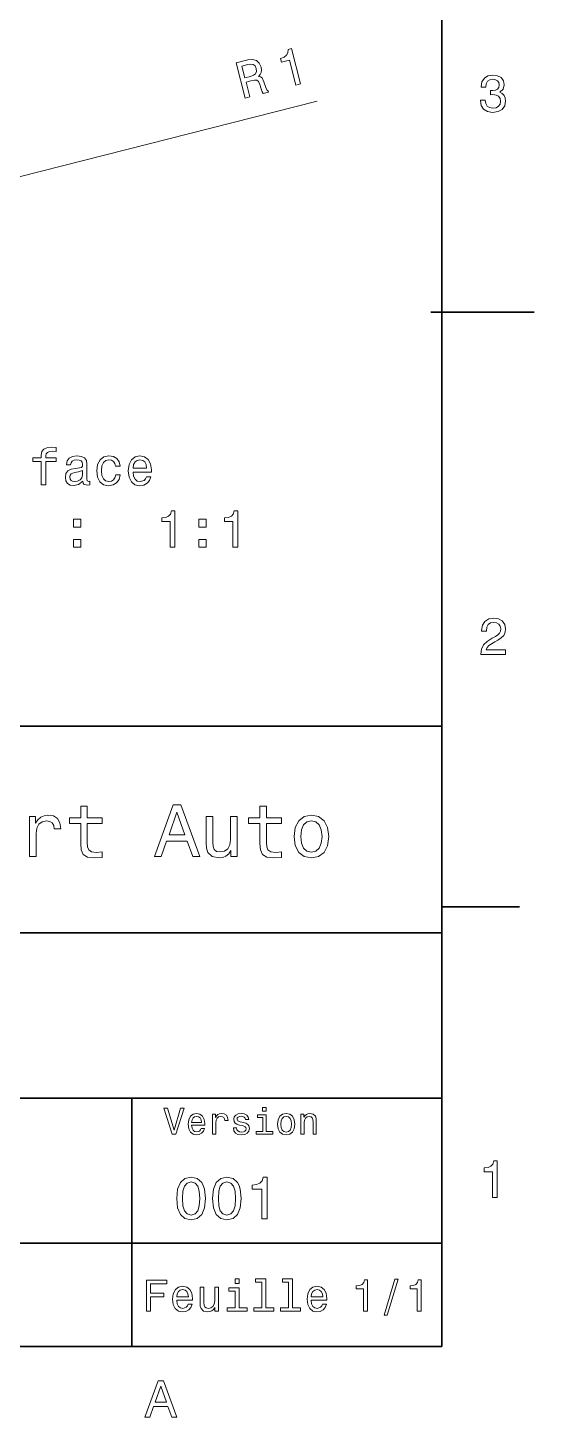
# Model space of a CAD drawing. Extents: x 0 to 296, y 0 to 210.
# Drawn here: x 246.9 to 295.9, y 3.2 to 137.5 of the extents above; entities that cross this region are included whole.
import ezdxf

# ---------------------------------------------------------------- set-up
doc = ezdxf.new("R2010")
doc.units = 0

msp = doc.modelspace()

# ---------------------------------------------------------------- linework, layer by layer
at = {"color": 7, "lineweight": 35}
for p, q in [((287, 10), (287, 200)), ((97, 70), (287, 70)), ((287, 70), (287, 10)), ((162, 50), (287, 50)), ((162, 34), (287, 34)), ((257, 10), (257, 34)), ((162, 20), (287, 20)), ((10, 10), (287, 10)), ((97, 10), (287, 10))]:
    msp.add_line(p, q, dxfattribs=at)
at = {"color": 7, "lineweight": 13}
msp.add_line((240.592896, 121.69294), (274.927246, 130.428726), dxfattribs=at)
at = {"color": 7, "lineweight": 35, "ltscale": 0.25}
msp.add_line((285.941101, 110), (295.941101, 110), dxfattribs=at)
at = {"color": 7, "lineweight": 35, "ltscale": 0.1875}
msp.add_line((287, 52.5), (294.5, 52.5), dxfattribs=at)
at = {"color": 7, "lineweight": 13}
for points in [[(267.961639, 130.720169), (268.416168, 130.835815), (268.051819, 132.267853), (268.516113, 132.385986), (268.861969, 132.458374), (269.094452, 132.444672), (269.252777, 132.313217), (269.375031, 132.037292), (269.511383, 131.603638), (269.614075, 131.322739), (269.716248, 131.166595), (270.229431, 131.297165), (270.205811, 131.39003), (270.058563, 131.498276), (269.954803, 131.742477), (269.781311, 132.281174), (269.595032, 132.665695), (269.450287, 132.764175), (269.250702, 132.812271), (269.4151, 132.984192), (269.508423, 133.190079), (269.541687, 133.427521), (269.505127, 133.694016), (269.332214, 134.087158), (269.05838, 134.345322), (268.688568, 134.448975), (268.232513, 134.400604), (267.098602, 134.112091)], [(272.874969, 131.970276), (273.319733, 132.083435), (272.4505, 135.499817), (272.118164, 135.415253), (272.106018, 135.094727), (271.981079, 134.849579), (271.742096, 134.663879), (271.380585, 134.530273), (271.468872, 134.183258), (272.260681, 134.384705)], [(268.211151, 133.95282), (268.516724, 133.999359), (268.750519, 133.959961), (268.926025, 133.822479), (269.038391, 133.564865), (269.061646, 133.268951), (268.973206, 133.064316), (268.770752, 132.919128), (268.469086, 132.816345), (267.946106, 132.683289), (267.658844, 133.812302)], [(290.729126, 130.51622), (290.729126, 130.480911), (290.809814, 129.996765), (291.046844, 129.633652), (291.420044, 129.401657), (291.914276, 129.315933), (292.438782, 129.401657), (292.832153, 129.623566), (293.08429, 129.976593), (293.175079, 130.430481), (293.134735, 130.728027), (293.023773, 130.970108), (292.842224, 131.156708), (292.600159, 131.292877), (292.927948, 131.565216), (293.043945, 131.998932), (292.968292, 132.392303), (292.751434, 132.68985), (292.398407, 132.87645), (291.914276, 132.942017), (291.460388, 132.861313), (291.112396, 132.63942), (290.885468, 132.286392), (290.809814, 131.817368), (290.809814, 131.782074), (291.258636, 131.782074), (291.299011, 132.104828), (291.430115, 132.336823), (291.641937, 132.478027), (291.939484, 132.528473), (292.201721, 132.488113), (292.393372, 132.382217), (292.509369, 132.210739), (292.554749, 131.97876), (292.509369, 131.731628), (292.388336, 131.565216), (292.176514, 131.46434), (291.889069, 131.434082), (291.692383, 131.439133), (291.692383, 131.04071), (291.939484, 131.050797), (292.257202, 131.005417), (292.494232, 130.884369), (292.635468, 130.687683), (292.685883, 130.430481), (292.630402, 130.13797), (292.484161, 129.921112), (292.252167, 129.784943), (291.944519, 129.739563), (291.626801, 129.789993), (291.394806, 129.941284), (291.248566, 130.183365), (291.193085, 130.51622)], [(248.232697, 95.564667), (248.232697, 93.32547), (248.676514, 93.32547), (248.676514, 95.564667), (249.68515, 95.564667), (249.68515, 95.942902), (248.676514, 95.942902), (248.676514, 96.109329), (248.711807, 96.311058), (248.827805, 96.447227), (249.02449, 96.527916), (249.306915, 96.558182), (249.68515, 96.53801), (249.68515, 96.921295), (249.206055, 96.94651), (248.772339, 96.901115), (248.469742, 96.764954), (248.288177, 96.527916), (248.232697, 96.190025), (248.232697, 95.942902), (247.420746, 95.942902), (247.420746, 95.564667)], [(252.262238, 93.678497), (252.262238, 93.663368), (252.28746, 93.491898), (252.363113, 93.370857), (252.680832, 93.27504), (252.927948, 93.315384), (252.927948, 93.658325), (252.822037, 93.643196), (252.680832, 93.708755), (252.655609, 93.910484), (252.655609, 95.3125), (252.595093, 95.67057), (252.418579, 95.922729), (252.110947, 96.074028), (251.677231, 96.129501), (251.253601, 96.068985), (250.940918, 95.897514), (250.744232, 95.630226), (250.678665, 95.277199), (250.678665, 95.246941), (251.077087, 95.246941), (251.112381, 95.458755), (251.223343, 95.610054), (251.404892, 95.700829), (251.662094, 95.73613), (251.90921, 95.710915), (252.085724, 95.635269), (252.191635, 95.504143), (252.226944, 95.322586), (252.206772, 95.110771), (252.126068, 95.004868), (251.924347, 94.95443), (251.546112, 94.914085), (251.112381, 94.823311), (250.804749, 94.661926), (250.623199, 94.409767), (250.567719, 94.036568), (250.618149, 93.703712), (250.77449, 93.456596), (251.026657, 93.300255), (251.374634, 93.244781), (251.843658, 93.350685)], [(255.414261, 95.135986), (255.853027, 95.135986), (255.762238, 95.539444), (255.54538, 95.85717), (255.207489, 96.053856), (254.768723, 96.129501), (254.284576, 96.028641), (253.916412, 95.746216), (253.684433, 95.287285), (253.603745, 94.672012), (253.679382, 94.061783), (253.906342, 93.607887), (254.264404, 93.32547), (254.753601, 93.229652), (255.187317, 93.305298), (255.525208, 93.517113), (255.757202, 93.849968), (255.858063, 94.29377), (255.434433, 94.29377), (255.35878, 94.011353), (255.217575, 93.79953), (255.015839, 93.668411), (254.768723, 93.628067), (254.46109, 93.693626), (254.239182, 93.895355), (254.103027, 94.223167), (254.057632, 94.687141), (254.103027, 95.141029), (254.244232, 95.468842), (254.471176, 95.67057), (254.768723, 95.741173), (255.030975, 95.695786), (255.227661, 95.579796), (255.35878, 95.388153)], [(257.113831, 94.550972), (258.889038, 94.550972), (258.894073, 94.757744), (258.813385, 95.337715), (258.591492, 95.771439), (258.238464, 96.033684), (257.76944, 96.129501), (257.310516, 96.028641), (256.957489, 95.746216), (256.73053, 95.287285), (256.649841, 94.682098), (256.725494, 94.061783), (256.952454, 93.607887), (257.300415, 93.32547), (257.754303, 93.229652), (258.147705, 93.295212), (258.470459, 93.466682), (258.707489, 93.739014), (258.843658, 94.102127), (258.404907, 94.102127), (258.314117, 93.900398), (258.182983, 93.7491), (257.809784, 93.628067), (257.522339, 93.68354), (257.305481, 93.860054), (257.164246, 94.147514), (257.113831, 94.535843)], [(257.113831, 94.924171), (257.169312, 95.272156), (257.305481, 95.529358), (257.512238, 95.685699), (257.784576, 95.741173), (258.05188, 95.685699), (258.258636, 95.529358), (258.384705, 95.272156), (258.430115, 94.924171)], [(252.211807, 94.273598), (252.151291, 94.011353), (251.989914, 93.809616), (251.747833, 93.678497), (251.450287, 93.63311), (251.258636, 93.658325), (251.122467, 93.739014), (251.036743, 93.880226), (251.01152, 94.076912), (251.031693, 94.253426), (251.112381, 94.379501), (251.43515, 94.520714), (251.843658, 94.58123), (252.211807, 94.702271)], [(260.714691, 87.278641), (261.173615, 87.278641), (261.173615, 90.803856), (260.830688, 90.803856), (260.739899, 90.496223), (260.55835, 90.289444), (260.280975, 90.168411), (259.897675, 90.128067), (259.897675, 89.769997), (260.714691, 89.769997)], [(266.786743, 87.278641), (267.245667, 87.278641), (267.245667, 90.803856), (266.90274, 90.803856), (266.811951, 90.496223), (266.630402, 90.289444), (266.353027, 90.168411), (265.969727, 90.128067), (265.969727, 89.769997), (266.786743, 89.769997)], [(251.349426, 89.235413), (252.04538, 89.235413), (252.04538, 89.986855), (251.349426, 89.986855)], [(263.4935, 89.235413), (264.189484, 89.235413), (264.189484, 89.986855), (263.4935, 89.986855)], [(251.349426, 87.278641), (252.04538, 87.278641), (252.04538, 88.030083), (251.349426, 88.030083)], [(263.4935, 87.278641), (264.189484, 87.278641), (264.189484, 88.030083), (263.4935, 88.030083)], [(290.76947, 76.916786), (293.175079, 76.916786), (293.175079, 77.350502), (291.273773, 77.350502), (291.3797, 77.587532), (291.561249, 77.784218), (292.121033, 78.142288), (292.418579, 78.293587), (292.751434, 78.510445), (292.988464, 78.762604), (293.124634, 79.060158), (293.175079, 79.398056), (293.089355, 79.821686), (292.852325, 80.154541), (292.489197, 80.366356), (292.020172, 80.442001), (291.536041, 80.35627), (291.167877, 80.119232), (290.930847, 79.740997), (290.850159, 79.241714), (290.850159, 79.171112), (291.309082, 79.171112), (291.309082, 79.211456), (291.354462, 79.554398), (291.490631, 79.806557), (291.707489, 79.967941), (291.994965, 80.023415), (292.287476, 79.972984), (292.504333, 79.846901), (292.645538, 79.650215), (292.695984, 79.403099), (292.660675, 79.171112), (292.56485, 78.974426), (292.403473, 78.802956), (292.181549, 78.651657), (291.884003, 78.490273), (291.389771, 78.177589), (291.041779, 77.844742), (290.835022, 77.441284), (290.76947, 76.931915)], [(252.05043, 60.579971), (252.05043, 58.64193), (252.093658, 58.015129), (252.29538, 57.582851), (252.698853, 57.330688), (253.383286, 57.244236), (254.132568, 57.280258), (254.132568, 57.827808), (253.585022, 57.78458), (253.087891, 57.842216), (252.82132, 58.022331), (252.706055, 58.324928), (252.684448, 58.75), (252.684448, 60.579971), (254.132568, 60.579971), (254.132568, 61.120316), (252.684448, 61.120316), (252.684448, 62.251438), (252.05043, 62.251438), (252.05043, 61.120316), (250.955322, 61.120316), (250.955322, 60.579971)], [(259.175781, 57.381123), (259.838623, 57.381123), (260.364563, 58.850864), (262.360229, 58.850864), (262.886169, 57.381123), (263.563416, 57.381123), (261.733429, 62.388329), (260.998566, 62.388329)], [(269.399109, 60.579971), (269.399109, 58.64193), (269.442352, 58.015129), (269.644073, 57.582851), (270.047546, 57.330688), (270.731995, 57.244236), (271.481262, 57.280258), (271.481262, 57.827808), (270.933716, 57.78458), (270.436584, 57.842216), (270.170013, 58.022331), (270.054749, 58.324928), (270.033142, 58.75), (270.033142, 60.579971), (271.481262, 60.579971), (271.481262, 61.120316), (270.033142, 61.120316), (270.033142, 62.251438), (269.399109, 62.251438), (269.399109, 61.120316), (268.304016, 61.120316), (268.304016, 60.579971)], [(247.100861, 57.381123), (247.734863, 57.381123), (247.734863, 59.592937), (247.799713, 60.12608), (247.994232, 60.507923), (248.311249, 60.738472), (248.736313, 60.817722), (249.053314, 60.767288), (249.291077, 60.623199), (249.435165, 60.378242), (249.485596, 60.046829), (250.126801, 60.046829), (250.040344, 60.630402), (249.802597, 61.048271), (249.406342, 61.30043), (248.865997, 61.386887), (248.498566, 61.32925), (248.181549, 61.185158), (247.900574, 60.940201), (247.677246, 60.608788), (247.677246, 61.25), (247.100861, 61.25)], [(260.595093, 59.463257), (261.365997, 61.667866), (262.136902, 59.463257)], [(267.194519, 61.25), (266.560516, 61.25), (266.560516, 59.016571), (266.488464, 58.497837), (266.279541, 58.123196), (265.955322, 57.892651), (265.530243, 57.820602), (265.19165, 57.878242), (264.975494, 58.051151), (264.853027, 58.346542), (264.824219, 58.764408), (264.824219, 61.25), (264.190186, 61.25), (264.190186, 58.706772), (264.211792, 58.195244), (264.348694, 57.770172), (264.766571, 57.381123), (265.436584, 57.244236), (265.796814, 57.294666), (266.106628, 57.424351), (266.373199, 57.647694), (266.589325, 57.971901), (266.589325, 57.381123), (267.194519, 57.381123)], [(272.698853, 59.311958), (272.814117, 58.432995), (273.145508, 57.78458), (273.671448, 57.381123), (274.377502, 57.244236), (275.076355, 57.381123), (275.602295, 57.777374), (275.933716, 58.425793), (276.056183, 59.311958), (275.933716, 60.190922), (275.602295, 60.846542), (275.076355, 61.242794), (274.377502, 61.386887), (273.671448, 61.242794), (273.145508, 60.839336), (272.814117, 60.190922)], [(273.34726, 59.319164), (273.412109, 59.967579), (273.613831, 60.435879), (273.938019, 60.72406), (274.377502, 60.824928), (274.809784, 60.72406), (275.134003, 60.443081), (275.335724, 59.967579), (275.407776, 59.319164), (275.335724, 58.663544), (275.134003, 58.188038), (274.809784, 57.899853), (274.377502, 57.806194), (273.938019, 57.899853), (273.613831, 58.188038), (273.412109, 58.663544)], [(261.71109, 33.03458), (261.08429, 30.905619), (260.439484, 33.03458), (260.09726, 33.03458), (260.904175, 30.530979), (261.264404, 30.530979), (262.053314, 33.03458)], [(262.784576, 31.40634), (264.052582, 31.40634), (264.056183, 31.554033), (263.998566, 31.9683), (263.840057, 32.278099), (263.587891, 32.465416), (263.252869, 32.533859), (262.925079, 32.461815), (262.672913, 32.260086), (262.510803, 31.932276), (262.453156, 31.5), (262.507202, 31.056915), (262.669312, 30.732708), (262.917877, 30.530979), (263.242065, 30.462536), (263.523041, 30.509365), (263.753601, 30.631844), (263.922913, 30.826368), (264.020172, 31.085733), (263.706787, 31.085733), (263.641937, 30.941643), (263.548279, 30.833572), (263.281708, 30.747118), (263.076355, 30.786743), (262.921478, 30.912823), (262.820618, 31.118155), (262.784576, 31.395533)], [(262.784576, 31.672911), (262.824219, 31.921469), (262.921478, 32.105186), (263.069153, 32.216858), (263.263702, 32.256485), (263.45462, 32.216858), (263.602295, 32.105186), (263.692352, 31.921469), (263.724792, 31.672911)], [(264.794678, 30.530979), (265.111664, 30.530979), (265.111664, 31.636887), (265.144104, 31.903458), (265.241364, 32.094379), (265.399841, 32.209652), (265.612396, 32.249279), (265.770905, 32.224064), (265.889771, 32.152016), (265.961823, 32.029537), (265.98703, 31.863832), (266.307648, 31.863832), (266.264404, 32.155621), (266.145538, 32.364552), (265.947418, 32.490635), (265.677246, 32.533859), (265.49353, 32.505043), (265.335022, 32.432995), (265.194519, 32.310516), (265.082855, 32.144814), (265.082855, 32.465416), (264.794678, 32.465416)], [(267.791779, 31.658501), (267.485596, 31.730547), (267.258636, 31.8134), (267.182983, 31.982708), (267.20462, 32.101585), (267.280273, 32.188038), (267.40274, 32.242073), (267.579254, 32.263687), (267.748566, 32.242073), (267.881836, 32.177231), (267.968292, 32.079971), (268.004333, 31.950287), (268.314117, 31.950287), (268.314117, 31.957493), (268.260101, 32.191643), (268.112396, 32.375359), (267.881836, 32.490635), (267.579254, 32.533859), (267.273041, 32.490635), (267.049713, 32.371758), (266.90921, 32.195244), (266.865997, 31.971901), (266.898407, 31.755764), (266.999268, 31.604465), (267.164978, 31.496397), (267.406342, 31.420748), (267.759369, 31.334293), (267.975494, 31.244236), (268.033142, 31.17219), (268.054749, 31.064121), (268.022339, 30.930836), (267.935883, 30.829971), (267.79538, 30.765129), (267.608063, 30.743515), (267.409943, 30.765129), (267.265839, 30.840778), (267.168579, 30.963255), (267.128967, 31.132565), (266.822754, 31.132565), (266.873199, 30.844379), (267.020905, 30.635447), (267.255035, 30.509365), (267.579254, 30.462536), (267.917877, 30.509365), (268.166412, 30.635447), (268.317719, 30.837175), (268.371765, 31.100143), (268.332123, 31.327089), (268.220459, 31.481987), (268.036743, 31.582851)], [(269.981995, 30.79755), (269.981995, 32.400574), (269.167877, 32.400574), (269.167877, 32.130402), (269.664978, 32.130402), (269.664978, 30.79755), (269.016571, 30.79755), (269.016571, 30.530979), (270.637604, 30.530979), (270.637604, 30.79755)], [(269.992798, 33.117435), (269.657776, 33.117435), (269.657776, 32.757202), (269.992798, 32.757202)], [(271.087891, 31.496397), (271.145538, 31.056915), (271.311249, 30.732708), (271.574219, 30.530979), (271.927246, 30.462536), (272.276672, 30.530979), (272.539612, 30.729107), (272.705322, 31.053314), (272.766571, 31.496397), (272.705322, 31.935879), (272.539612, 32.263687), (272.276672, 32.461815), (271.927246, 32.533859), (271.574219, 32.461815), (271.311249, 32.260086), (271.145538, 31.935879)], [(271.412109, 31.5), (271.444519, 31.824207), (271.54538, 32.058357), (271.707489, 32.20245), (271.927246, 32.25288), (272.143372, 32.20245), (272.305481, 32.061958), (272.406342, 31.824207), (272.442352, 31.5), (272.406342, 31.17219), (272.305481, 30.934437), (272.143372, 30.790344), (271.927246, 30.743515), (271.707489, 30.790344), (271.54538, 30.934437), (271.444519, 31.17219)], [(273.350159, 30.530979), (273.667145, 30.530979), (273.667145, 31.647694), (273.699554, 31.903458), (273.804047, 32.090778), (273.966125, 32.206051), (274.182281, 32.249279), (274.355194, 32.213257), (274.463257, 32.115993), (274.517303, 31.95389), (274.535309, 31.737751), (274.535309, 30.530979), (274.852295, 30.530979), (274.852295, 31.802593), (274.837891, 32.058357), (274.773041, 32.270893), (274.560516, 32.465416), (274.229095, 32.533859), (274.04538, 32.508644), (273.890503, 32.440201), (273.757202, 32.324928), (273.65274, 32.170029), (273.65274, 32.465416), (273.350159, 32.465416)], [(291.909241, 24.416786), (292.368164, 24.416786), (292.368164, 27.942001), (292.025208, 27.942001), (291.934448, 27.634365), (291.752899, 27.427593), (291.475525, 27.306557), (291.092224, 27.266211), (291.092224, 26.90814), (291.909241, 26.90814)], [(261.345825, 24.314121), (261.432281, 23.409224), (261.703156, 22.763689), (262.135437, 22.371759), (262.734863, 22.244957), (263.328522, 22.371759), (263.760803, 22.763689), (264.02594, 23.409224), (264.118164, 24.314121), (264.02594, 25.213257), (263.916412, 25.570606), (263.760803, 25.864553), (263.328522, 26.256485), (262.734863, 26.38905), (262.135437, 26.256485), (261.703156, 25.858791), (261.432281, 25.213257)], [(261.899139, 24.314121), (261.945251, 25.011528), (262.089325, 25.51297), (262.348694, 25.806917), (262.734863, 25.910664), (263.115265, 25.806917), (263.374634, 25.51297), (263.518738, 25.011528), (263.56485, 24.314121), (263.518738, 23.610952), (263.374634, 23.10951), (263.115265, 22.815563), (262.734863, 22.717581), (262.348694, 22.815563), (262.089325, 23.10951), (261.945251, 23.610952)], [(264.815552, 24.314121), (264.902008, 23.409224), (265.172913, 22.763689), (265.605194, 22.371759), (266.20462, 22.244957), (266.798279, 22.371759), (267.23056, 22.763689), (267.495667, 23.409224), (267.587891, 24.314121), (267.495667, 25.213257), (267.386169, 25.570606), (267.23056, 25.864553), (266.798279, 26.256485), (266.20462, 26.38905), (265.605194, 26.256485), (265.172913, 25.858791), (264.902008, 25.213257)], [(265.368866, 24.314121), (265.414978, 25.011528), (265.559082, 25.51297), (265.818451, 25.806917), (266.20462, 25.910664), (266.585022, 25.806917), (266.844391, 25.51297), (266.988464, 25.011528), (267.034576, 24.314121), (266.988464, 23.610952), (266.844391, 23.10951), (266.585022, 22.815563), (266.20462, 22.717581), (265.818451, 22.815563), (265.559082, 23.10951), (265.414978, 23.610952)], [(269.570618, 22.360231), (270.095093, 22.360231), (270.095093, 26.38905), (269.703156, 26.38905), (269.599426, 26.037464), (269.391937, 25.801153), (269.074921, 25.662825), (268.636902, 25.616714), (268.636902, 25.207493), (269.570618, 25.207493)], [(258.414978, 13.428675), (258.817017, 13.428675), (258.817017, 14.807637), (260.079254, 14.807637), (260.079254, 15.166427), (258.817017, 15.166427), (258.817017, 16.065563), (260.368866, 16.065563), (260.368866, 16.428675), (258.414978, 16.428675)], [(267.389038, 16.532421), (266.98703, 16.532421), (266.98703, 16.100145), (267.389038, 16.100145)], [(269.572052, 16.212536), (269.572052, 13.748559), (268.789612, 13.748559), (268.789612, 13.428675), (270.73056, 13.428675), (270.73056, 13.748559), (269.952454, 13.748559), (269.952454, 16.532421), (268.975494, 16.532421), (268.975494, 16.212536)], [(272.174347, 16.212536), (272.174347, 13.748559), (271.391937, 13.748559), (271.391937, 13.428675), (273.332855, 13.428675), (273.332855, 13.748559), (272.554749, 13.748559), (272.554749, 16.532421), (271.57782, 16.532421), (271.57782, 16.212536)], [(279.416443, 13.428675), (279.809814, 13.428675), (279.809814, 16.450289), (279.515839, 16.450289), (279.438049, 16.1866), (279.28241, 16.009367), (279.044678, 15.905621), (278.716125, 15.871038), (278.716125, 15.564121), (279.416443, 15.564121)], [(281.42218, 13.026657), (281.720459, 13.026657), (282.766571, 16.510807), (282.463989, 16.510807)], [(284.621033, 13.428675), (285.014404, 13.428675), (285.014404, 16.450289), (284.720459, 16.450289), (284.642639, 16.1866), (284.48703, 16.009367), (284.249268, 15.905621), (283.920746, 15.871038), (283.920746, 15.564121), (284.621033, 15.564121)], [(261.341492, 14.479107), (262.863098, 14.479107), (262.867432, 14.656341), (262.798279, 15.153459), (262.608063, 15.525217), (262.305481, 15.75), (261.903473, 15.832133), (261.510101, 15.745678), (261.207489, 15.503603), (261.01297, 15.110231), (260.943817, 14.591499), (261.008636, 14.059798), (261.203156, 13.67075), (261.501434, 13.428675), (261.890503, 13.346542), (262.227661, 13.402739), (262.504333, 13.549712), (262.707489, 13.783141), (262.824219, 14.09438), (262.44812, 14.09438), (262.370331, 13.92147), (262.257935, 13.791787), (261.938049, 13.688041), (261.69165, 13.735591), (261.505768, 13.886888), (261.384735, 14.133286), (261.341492, 14.466139)], [(261.341492, 14.798992), (261.389038, 15.097262), (261.505768, 15.317724), (261.682983, 15.45173), (261.916412, 15.49928), (262.145538, 15.45173), (262.322754, 15.317724), (262.430847, 15.097262), (262.469727, 14.798992)], [(265.400574, 15.75), (265.020172, 15.75), (265.020172, 14.409943), (264.976959, 14.098703), (264.851593, 13.873919), (264.657074, 13.735591), (264.402008, 13.692364), (264.198853, 13.726946), (264.069153, 13.830692), (263.995667, 14.007925), (263.978394, 14.258646), (263.978394, 15.75), (263.597992, 15.75), (263.597992, 14.224064), (263.610962, 13.917148), (263.693085, 13.662104), (263.943817, 13.428675), (264.345825, 13.346542), (264.561951, 13.376801), (264.747833, 13.454611), (264.907776, 13.588617), (265.037476, 13.783141), (265.037476, 13.428675), (265.400574, 13.428675)], [(267.376068, 13.748559), (267.376068, 15.672191), (266.399139, 15.672191), (266.399139, 15.347983), (266.995667, 15.347983), (266.995667, 13.748559), (266.21759, 13.748559), (266.21759, 13.428675), (268.162811, 13.428675), (268.162811, 13.748559)], [(274.353027, 14.479107), (275.874634, 14.479107), (275.878967, 14.656341), (275.809814, 15.153459), (275.619598, 15.525217), (275.317017, 15.75), (274.914978, 15.832133), (274.521606, 15.745678), (274.219025, 15.503603), (274.024506, 15.110231), (273.955322, 14.591499), (274.020172, 14.059798), (274.214691, 13.67075), (274.51297, 13.428675), (274.902008, 13.346542), (275.239197, 13.402739), (275.515839, 13.549712), (275.719025, 13.783141), (275.835724, 14.09438), (275.459656, 14.09438), (275.381836, 13.92147), (275.26944, 13.791787), (274.949554, 13.688041), (274.703186, 13.735591), (274.517303, 13.886888), (274.39624, 14.133286), (274.353027, 14.466139)], [(274.353027, 14.798992), (274.400574, 15.097262), (274.517303, 15.317724), (274.694519, 15.45173), (274.927948, 15.49928), (275.157074, 15.45173), (275.33429, 15.317724), (275.442352, 15.097262), (275.481262, 14.798992)], [(258.266846, 3.166787), (258.730835, 3.166787), (259.098999, 4.195605), (260.495972, 4.195605), (260.864105, 3.166787), (261.338165, 3.166787), (260.05719, 6.67183), (259.542786, 6.67183)], [(259.260376, 4.624279), (259.799988, 6.167507), (260.33963, 4.624279)]]:
    msp.add_lwpolyline(points, close=True, dxfattribs=at)

doc.saveas('drawing.dxf')
